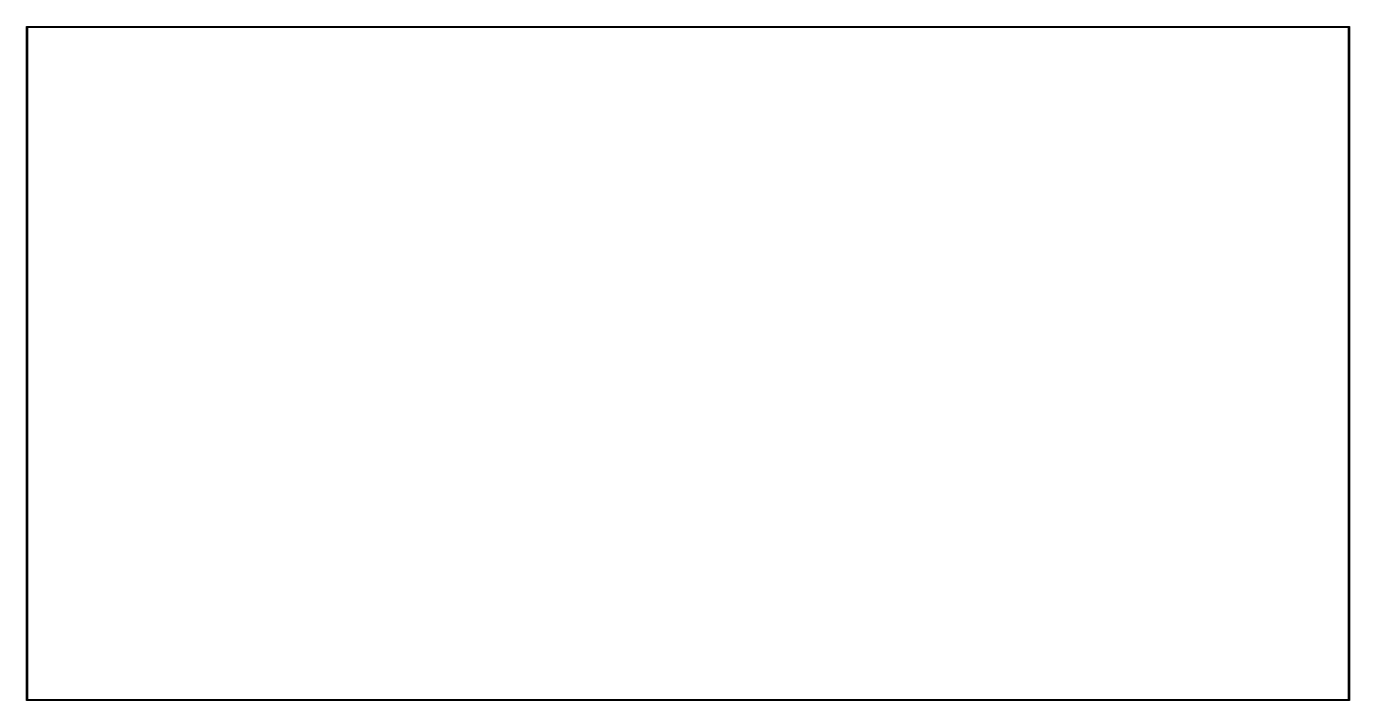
# Model space of a CAD drawing. Extents: x 17 to 72, y -43.5 to -15.5.
import ezdxf

# ---------------------------------------------------------------- set-up
doc = ezdxf.new("R2010")
doc.units = 0
doc.layers.add('BLACK', color=7, linetype='CONTINUOUS')

msp = doc.modelspace()

# ---------------------------------------------------------------- linework, layer by layer
at = {"layer": 'BLACK', "linetype": 'CONTINUOUS'}
for p, q in [((16.9749, -15.5), (16.9754, -15.4951)), ((16.975, -15.5012), (16.9749, -15.5)), ((16.975, -43.4988), (16.975, -15.5012)), ((16.9754, -15.4951), (16.9768, -15.4904)), ((16.9768, -15.4904), (16.9791, -15.486)), ((16.9791, -15.486), (16.9822, -15.4822)), ((16.9822, -15.4822), (16.986, -15.4791)), ((16.986, -15.4791), (16.9904, -15.4768)), ((16.9904, -15.4768), (16.9951, -15.4754)), ((16.9951, -15.4754), (16.9988, -15.475)), ((16.9988, -15.475), (17, -15.4749)), ((17, -15.4749), (17.0012, -15.475)), ((17.0012, -15.475), (71.9988, -15.475)), ((17.025, -15.525), (17.025, -43.475)), ((71.975, -15.525), (17.025, -15.525)), ((71.975, -43.475), (71.975, -15.525)), ((71.9988, -15.475), (72, -15.4749)), ((72, -15.4749), (72.0012, -15.475)), ((72.0012, -15.475), (72.0049, -15.4754)), ((72.0049, -15.4754), (72.0096, -15.4768)), ((72.0096, -15.4768), (72.014, -15.4791)), ((72.014, -15.4791), (72.0178, -15.4822)), ((72.0178, -15.4822), (72.0209, -15.486)), ((72.0209, -15.486), (72.0232, -15.4904)), ((72.0232, -15.4904), (72.0246, -15.4951)), ((72.0246, -15.4951), (72.0251, -15.5)), ((72.0251, -15.5), (72.025, -15.5012)), ((72.025, -15.5012), (72.025, -43.4988)), ((17.025, -43.475), (71.975, -43.475)), ((16.9749, -43.5), (16.975, -43.4988)), ((16.9754, -43.5049), (16.9749, -43.5)), ((16.9768, -43.5096), (16.9754, -43.5049)), ((16.9791, -43.514), (16.9768, -43.5096)), ((16.9822, -43.5178), (16.9791, -43.514)), ((16.986, -43.5209), (16.9822, -43.5178)), ((16.9904, -43.5232), (16.986, -43.5209)), ((16.9951, -43.5246), (16.9904, -43.5232)), ((16.9988, -43.525), (16.9951, -43.5246)), ((17, -43.5251), (16.9988, -43.525)), ((16.9988, -43.525), (16.9988, -43.525)), ((17.0012, -43.525), (17, -43.5251)), ((71.9988, -43.525), (17.0012, -43.525)), ((72, -43.5251), (71.9988, -43.525)), ((72.0012, -43.525), (72, -43.5251)), ((72.0049, -43.5246), (72.0012, -43.525)), ((72.0012, -43.525), (72.0012, -43.525)), ((72.0096, -43.5232), (72.0049, -43.5246)), ((72.014, -43.5209), (72.0096, -43.5232)), ((72.0178, -43.5178), (72.014, -43.5209)), ((72.0209, -43.514), (72.0178, -43.5178)), ((72.0232, -43.5096), (72.0209, -43.514)), ((72.0246, -43.5049), (72.0232, -43.5096)), ((72.0251, -43.5), (72.0246, -43.5049)), ((72.025, -43.4988), (72.0251, -43.5))]:
    msp.add_line(p, q, dxfattribs=at)

doc.saveas('drawing.dxf')
